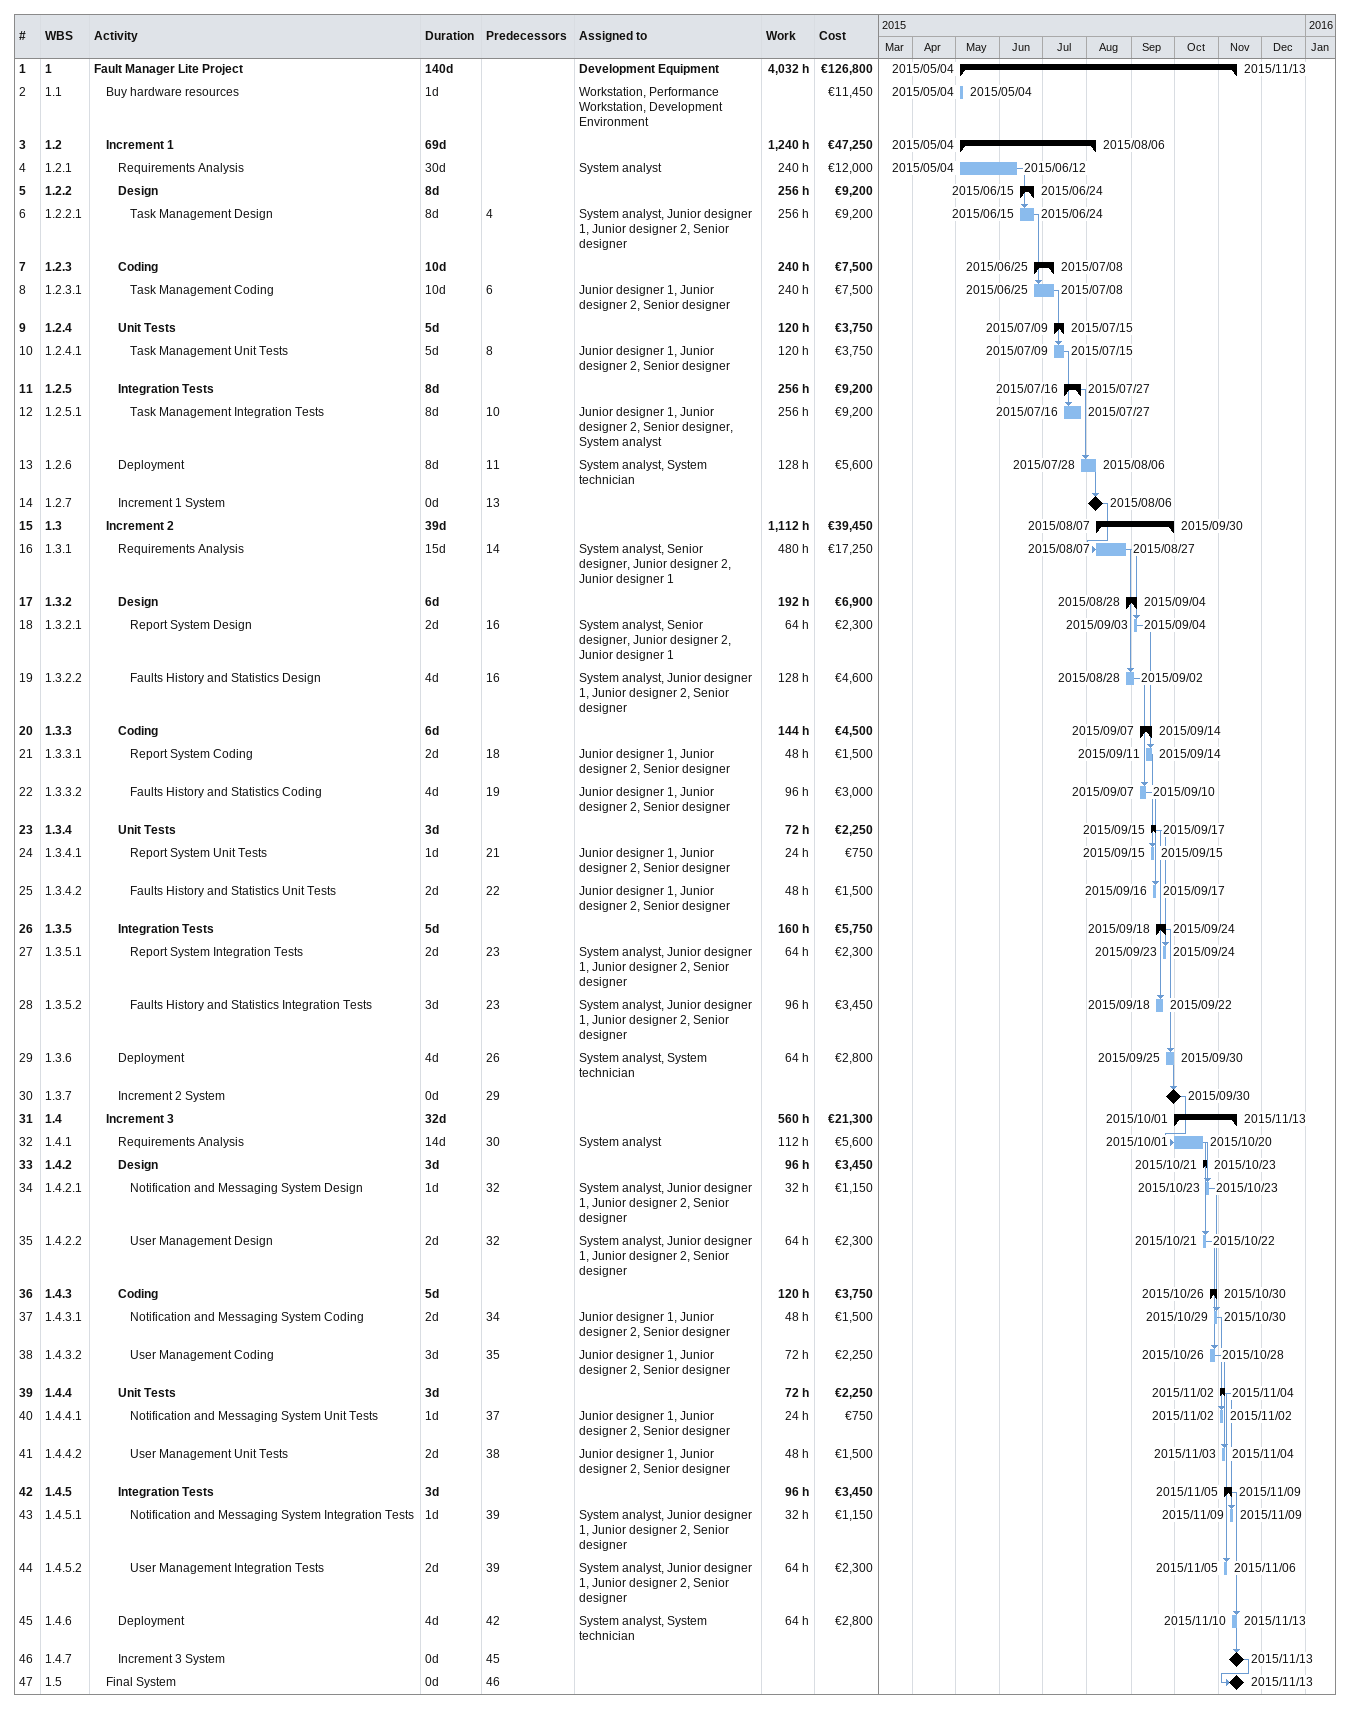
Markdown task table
| ID | WBS | Task | Duration | Start | Finish | Predecessors | Resources | Work (h) | Cost (€) |
|---|---|---|---|---|---|---|---|---|---|
| 1 | 1 | **Fault Manager Lite Project** | 140d | 2015-05-04 | 2015-11-13 |  | Development Equipment | 4032 | 126800 |
| 2 | 1.1 | Buy hardware resources | 1d | 2015-05-04 | 2015-05-04 |  | Workstation, Performance Workstation, Development Environment |  | 11450 |
| 3 | 1.2 | **Increment 1** | 69d | 2015-05-04 | 2015-08-06 |  |  | 1240 | 47250 |
| 4 | 1.2.1 | Requirements Analysis | 30d | 2015-05-04 | 2015-06-12 |  | System analyst | 240 | 12000 |
| 5 | 1.2.2 | **Design** | 8d | 2015-06-15 | 2015-06-24 |  |  | 256 | 9200 |
| 6 | 1.2.2.1 | Task Management Design | 8d | 2015-06-15 | 2015-06-24 | 4 | System analyst, Junior designer 1, Junior designer 2, Senior designer | 256 | 9200 |
| 7 | 1.2.3 | **Coding** | 10d | 2015-06-25 | 2015-07-08 |  |  | 240 | 7500 |
| 8 | 1.2.3.1 | Task Management Coding | 10d | 2015-06-25 | 2015-07-08 | 6 | Junior designer 1, Junior designer 2, Senior designer | 240 | 7500 |
| 9 | 1.2.4 | **Unit Tests** | 5d | 2015-07-09 | 2015-07-15 |  |  | 120 | 3750 |
| 10 | 1.2.4.1 | Task Management Unit Tests | 5d | 2015-07-09 | 2015-07-15 | 8 | Junior designer 1, Junior designer 2, Senior designer | 120 | 3750 |
| 11 | 1.2.5 | **Integration Tests** | 8d | 2015-07-16 | 2015-07-27 |  |  | 256 | 9200 |
| 12 | 1.2.5.1 | Task Management Integration Tests | 8d | 2015-07-16 | 2015-07-27 | 10 | Junior designer 1, Junior designer 2, Senior designer, System analyst | 256 | 9200 |
| 13 | 1.2.6 | Deployment | 8d | 2015-07-28 | 2015-08-06 | 11 | System analyst, System technician | 128 | 5600 |
| 14 | 1.2.7 | Increment 1 System | 0d | 2015-08-06 | 2015-08-06 | 13 |  |  |  |
| 15 | 1.3 | **Increment 2** | 39d | 2015-08-07 | 2015-09-30 |  |  | 1112 | 39450 |
| 16 | 1.3.1 | Requirements Analysis | 15d | 2015-08-07 | 2015-08-27 | 14 | System analyst, Senior designer, Junior designer 2, Junior designer 1 | 480 | 17250 |
| 17 | 1.3.2 | **Design** | 6d | 2015-08-28 | 2015-09-04 |  |  | 192 | 6900 |
| 18 | 1.3.2.1 | Report System Design | 2d | 2015-09-03 | 2015-09-04 | 16 | System analyst, Senior designer, Junior designer 2, Junior designer 1 | 64 | 2300 |
| 19 | 1.3.2.2 | Faults History and Statistics Design | 4d | 2015-08-28 | 2015-09-02 | 16 | System analyst, Junior designer 1, Junior designer 2, Senior designer | 128 | 4600 |
| 20 | 1.3.3 | **Coding** | 6d | 2015-09-07 | 2015-09-14 |  |  | 144 | 4500 |
| 21 | 1.3.3.1 | Report System Coding | 2d | 2015-09-11 | 2015-09-14 | 18 | Junior designer 1, Junior designer 2, Senior designer | 48 | 1500 |
| 22 | 1.3.3.2 | Faults History and Statistics Coding | 4d | 2015-09-07 | 2015-09-10 | 19 | Junior designer 1, Junior designer 2, Senior designer | 96 | 3000 |
| 23 | 1.3.4 | **Unit Tests** | 3d | 2015-09-15 | 2015-09-17 |  |  | 72 | 2250 |
| 24 | 1.3.4.1 | Report System Unit Tests | 1d | 2015-09-15 | 2015-09-15 | 21 | Junior designer 1, Junior designer 2, Senior designer | 24 | 750 |
| 25 | 1.3.4.2 | Faults History and Statistics Unit Tests | 2d | 2015-09-16 | 2015-09-17 | 22 | Junior designer 1, Junior designer 2, Senior designer | 48 | 1500 |
| 26 | 1.3.5 | **Integration Tests** | 5d | 2015-09-18 | 2015-09-24 |  |  | 160 | 5750 |
| 27 | 1.3.5.1 | Report System Integration Tests | 2d | 2015-09-23 | 2015-09-24 | 23 | System analyst, Junior designer 1, Junior designer 2, Senior designer | 64 | 2300 |
| 28 | 1.3.5.2 | Faults History and Statistics Integration Tests | 3d | 2015-09-18 | 2015-09-22 | 23 | System analyst, Junior designer 1, Junior designer 2, Senior designer | 96 | 3450 |
| 29 | 1.3.6 | Deployment | 4d | 2015-09-25 | 2015-09-30 | 26 | System analyst, System technician | 64 | 2800 |
| 30 | 1.3.7 | Increment 2 System | 0d | 2015-09-30 | 2015-09-30 | 29 |  |  |  |
| 31 | 1.4 | **Increment 3** | 32d | 2015-10-01 | 2015-11-13 |  |  | 560 | 21300 |
| 32 | 1.4.1 | Requirements Analysis | 14d | 2015-10-01 | 2015-10-20 | 30 | System analyst | 112 | 5600 |
| 33 | 1.4.2 | **Design** | 3d | 2015-10-21 | 2015-10-23 |  |  | 96 | 3450 |
| 34 | 1.4.2.1 | Notification and Messaging System Design | 1d | 2015-10-23 | 2015-10-23 | 32 | System analyst, Junior designer 1, Junior designer 2, Senior designer | 32 | 1150 |
| 35 | 1.4.2.2 | User Management Design | 2d | 2015-10-21 | 2015-10-22 | 32 | System analyst, Junior designer 1, Junior designer 2, Senior designer | 64 | 2300 |
| 36 | 1.4.3 | **Coding** | 5d | 2015-10-26 | 2015-10-30 |  |  | 120 | 3750 |
| 37 | 1.4.3.1 | Notification and Messaging System Coding | 2d | 2015-10-29 | 2015-10-30 | 34 | Junior designer 1, Junior designer 2, Senior designer | 48 | 1500 |
| 38 | 1.4.3.2 | User Management Coding | 3d | 2015-10-26 | 2015-10-28 | 35 | Junior designer 1, Junior designer 2, Senior designer | 72 | 2250 |
| 39 | 1.4.4 | **Unit Tests** | 3d | 2015-11-02 | 2015-11-04 |  |  | 72 | 2250 |
| 40 | 1.4.4.1 | Notification and Messaging System Unit Tests | 1d | 2015-11-02 | 2015-11-02 | 37 | Junior designer 1, Junior designer 2, Senior designer | 24 | 750 |
| 41 | 1.4.4.2 | User Management Unit Tests | 2d | 2015-11-03 | 2015-11-04 | 38 | Junior designer 1, Junior designer 2, Senior designer | 48 | 1500 |
| 42 | 1.4.5 | **Integration Tests** | 3d | 2015-11-05 | 2015-11-09 |  |  | 96 | 3450 |
| 43 | 1.4.5.1 | Notification and Messaging System Integration Tests | 1d | 2015-11-09 | 2015-11-09 | 39 | System analyst, Junior designer 1, Junior designer 2, Senior designer | 32 | 1150 |
| 44 | 1.4.5.2 | User Management Integration Tests | 2d | 2015-11-05 | 2015-11-06 | 39 | System analyst, Junior designer 1, Junior designer 2, Senior designer | 64 | 2300 |
| 45 | 1.4.6 | Deployment | 4d | 2015-11-10 | 2015-11-13 | 42 | System analyst, System technician | 64 | 2800 |
| 46 | 1.4.7 | Increment 3 System | 0d | 2015-11-13 | 2015-11-13 | 45 |  |  |  |
| 47 | 1.5 | Final System | 0d | 2015-11-13 | 2015-11-13 | 46 |  |  |  |
